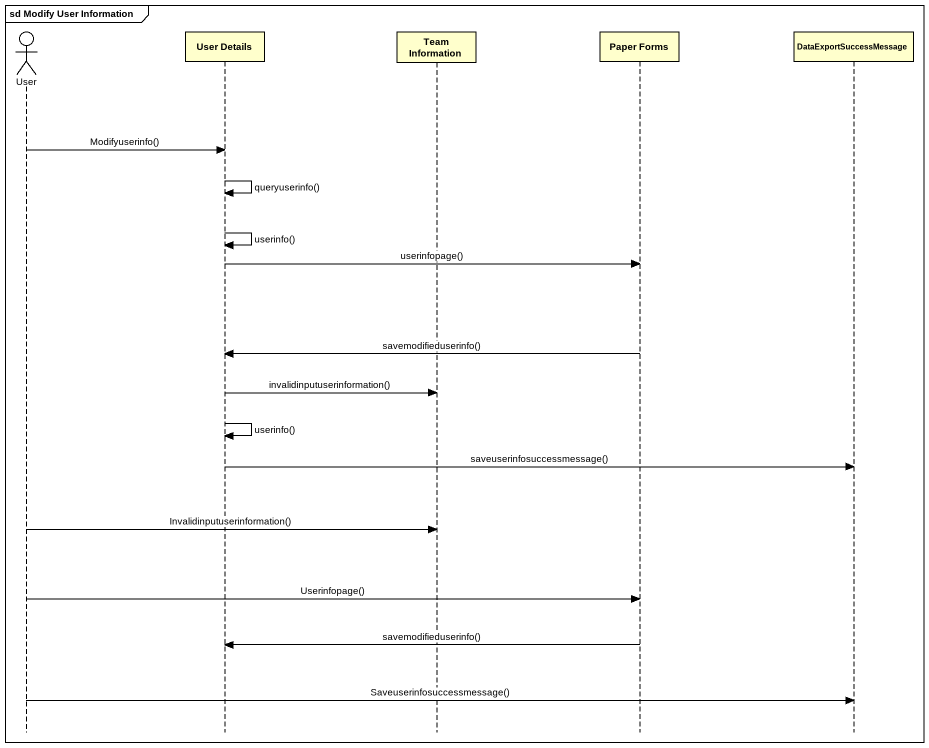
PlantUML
@startuml
mainframe sd Modify User Information
hide footbox
actor User
participant "User Details" as User_Details
participant "Team Information" as Team_Information
participant "Paper Forms" as Paper_Forms
participant DataExportSuccessMessage

User -> User_Details : Modifyuserinfo()
User_Details -> User_Details : queryuserinfo()
User_Details -> User_Details : userinfo()
User_Details -> Paper_Forms : userinfopage()
Paper_Forms -> User_Details : savemodifieduserinfo()
User_Details -> Team_Information : invalidinputuserinformation()
User_Details -> User_Details : userinfo()
User_Details -> DataExportSuccessMessage : saveuserinfosuccessmessage()
User -> Team_Information : Invalidinputuserinformation()
User -> Paper_Forms : Userinfopage()
Paper_Forms -> User_Details : savemodifieduserinfo()
User -> DataExportSuccessMessage : Saveuserinfosuccessmessage()
@enduml
